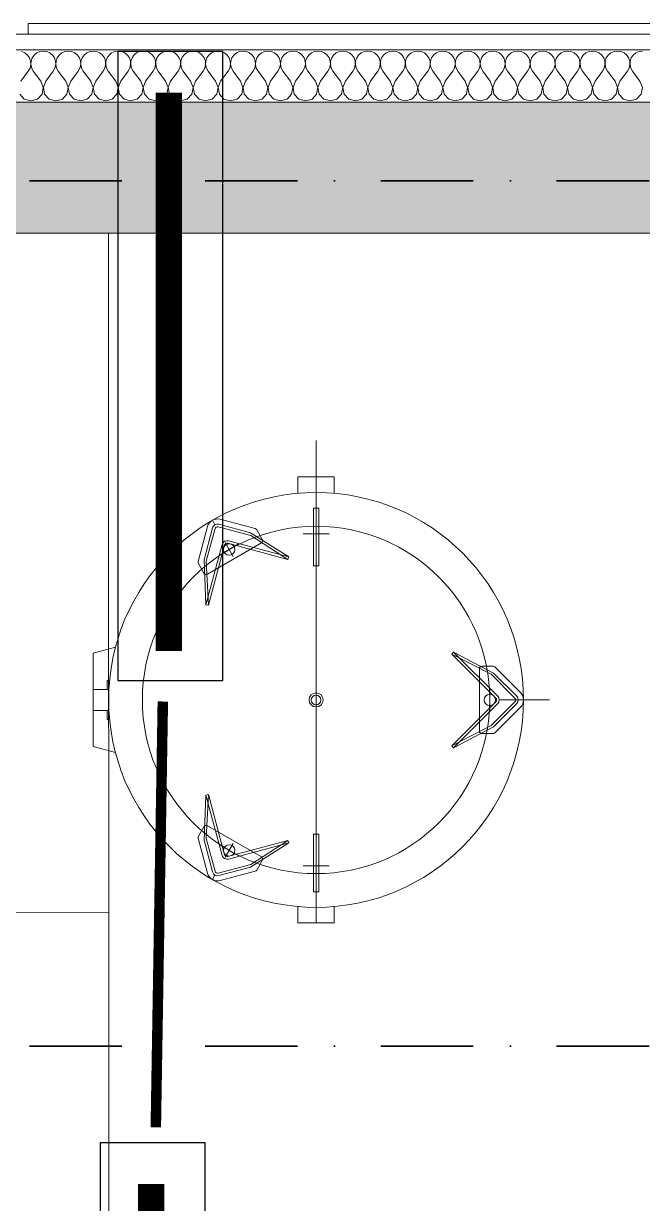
# Model space of a CAD drawing. Header units: millimetres. Extents: x 1322820 to 1391563, y 1051909 to 1098256.
# Drawn here: x 1364055 to 1365235, y 1088720 to 1090971 of the extents above; entities that cross this region are included whole.
import ezdxf
from ezdxf.enums import TextEntityAlignment as Align

# ---------------------------------------------------------------- set-up
doc = ezdxf.new("R2010")
doc.units = ezdxf.units.MM
doc.header["$MEASUREMENT"] = 0
doc.linetypes.add('Dot & Dashed', pattern=[335.138881, 176.388884, -88.194442, 0, -70.555556])
doc.layers.get('0').update_dxf_attribs({"true_color": 0x787878})
for name, color, linetype, true_color in [('arhitectura - decoratii fatada', 7, 'Continuous', 0x787878), ('New_arhitectura - axe', 7, 'Continuous', 0x787878), ('New_rezistenta - pereti de rezistenta', 7, 'Continuous', 0x787878)]:
    doc.layers.add(name, color=color, linetype=linetype, true_color=true_color)
for name, color, linetype, lineweight, true_color in [('arhitectura - decoratii fatada_Pen_No__101', 7, 'Continuous', 13, 0x787878), ('instalatii - echipamente_Pen_No__21', 7, 'Continuous', 20, 0x787878), ('New_arhitectura - axe_Pen_No__201', 7, 'Continuous', 35, 0x787878), ('New_arhitectura - suprafete DTAC_Pen_No__14', 7, 'Continuous', 18, 0x787878), ('New_rezistenta - pereti de rezistenta_Pen_No__1', 7, 'Continuous', 13, 0x787878), ('New_rezistenta - pereti de rezistenta_Pen_No__21', 7, 'Continuous', 20, 0x787878)]:
    doc.layers.add(name, color=color, linetype=linetype, lineweight=lineweight, true_color=true_color)
for name, color, linetype in [('Circuit echipo', 7, 'Continuous'), ('circuite iluminat normal', 7, 'Continuous'), ('circuite iluminat vitali', 1, 'Continuous'), ('circuite prize vitali', 1, 'Continuous')]:
    doc.layers.add(name, color=color, linetype=linetype)
doc.styles.add('GENERATED_STYLE_1', font='arialbd.ttf')

# ---------------------------------------------------------------- blocks, each defined once
blk = doc.blocks.new('*X81', base_point=(1356235.2, 1078942.6))
at = {"layer": 'New_rezistenta - pereti de rezistenta_Pen_No__1', "color": 7, "linetype": 'Continuous', "lineweight": 13}
for p, q in [((1364057.3, 1090914.7), (1364051.3, 1090917.3)), ((1364062.3, 1090910.5), (1364057.3, 1090914.7)), ((1364066.1, 1090905.1), (1364062.3, 1090910.5)), ((1364068.2, 1090898.8), (1364066.1, 1090905.1)), ((1364068.5, 1090892.3), (1364068.2, 1090898.8)), ((1364069, 1090898.8), (1364068.7, 1090892.3)), ((1364071.1, 1090905.1), (1364069, 1090898.8)), ((1364074.8, 1090910.5), (1364071.1, 1090905.1)), ((1364079.9, 1090914.7), (1364074.8, 1090910.5)), ((1364085.9, 1090917.3), (1364079.9, 1090914.7)), ((1364092.4, 1090918.2), (1364085.9, 1090917.3)), ((1364098.9, 1090917.3), (1364092.4, 1090918.2)), ((1364104.9, 1090914.7), (1364098.9, 1090917.3)), ((1364110, 1090910.5), (1364104.9, 1090914.7)), ((1364113.7, 1090905.1), (1364110, 1090910.5)), ((1364115.8, 1090898.8), (1364113.7, 1090905.1)), ((1364116.1, 1090892.3), (1364115.8, 1090898.8)), ((1364116.6, 1090898.8), (1364116.3, 1090892.3)), ((1364118.7, 1090905.1), (1364116.6, 1090898.8)), ((1364122.4, 1090910.5), (1364118.7, 1090905.1)), ((1364127.5, 1090914.7), (1364122.4, 1090910.5)), ((1364133.5, 1090917.3), (1364127.5, 1090914.7)), ((1364140, 1090918.2), (1364133.5, 1090917.3)), ((1364146.5, 1090917.3), (1364140, 1090918.2)), ((1364152.5, 1090914.7), (1364146.5, 1090917.3)), ((1364157.6, 1090910.5), (1364152.5, 1090914.7)), ((1364161.3, 1090905.1), (1364157.6, 1090910.5)), ((1364163.4, 1090898.8), (1364161.3, 1090905.1)), ((1364163.7, 1090892.3), (1364163.4, 1090898.8)), ((1364164.2, 1090898.8), (1364163.9, 1090892.3)), ((1364166.3, 1090905.1), (1364164.2, 1090898.8)), ((1364170, 1090910.5), (1364166.3, 1090905.1)), ((1364175.1, 1090914.7), (1364170, 1090910.5)), ((1364181.1, 1090917.3), (1364175.1, 1090914.7)), ((1364187.6, 1090918.2), (1364181.1, 1090917.3)), ((1364194.1, 1090917.3), (1364187.6, 1090918.2)), ((1364200.1, 1090914.7), (1364194.1, 1090917.3)), ((1364205.2, 1090910.5), (1364200.1, 1090914.7)), ((1364208.9, 1090905.1), (1364205.2, 1090910.5)), ((1364211, 1090898.8), (1364208.9, 1090905.1)), ((1364211.3, 1090892.3), (1364211, 1090898.8)), ((1364211.8, 1090898.8), (1364211.5, 1090892.3)), ((1364213.9, 1090905.1), (1364211.8, 1090898.8)), ((1364217.7, 1090910.5), (1364213.9, 1090905.1)), ((1364222.7, 1090914.7), (1364217.7, 1090910.5)), ((1364228.7, 1090917.3), (1364222.7, 1090914.7)), ((1364235.2, 1090918.2), (1364228.7, 1090917.3)), ((1364241.7, 1090917.3), (1364235.2, 1090918.2)), ((1364247.8, 1090914.7), (1364241.7, 1090917.3)), ((1364252.8, 1090910.5), (1364247.8, 1090914.7)), ((1364256.5, 1090905.1), (1364252.8, 1090910.5)), ((1364258.6, 1090898.8), (1364256.5, 1090905.1)), ((1364258.9, 1090892.3), (1364258.6, 1090898.8)), ((1364259.5, 1090898.8), (1364259.1, 1090892.3)), ((1364261.6, 1090905.1), (1364259.5, 1090898.8)), ((1364265.3, 1090910.5), (1364261.6, 1090905.1)), ((1364270.3, 1090914.7), (1364265.3, 1090910.5)), ((1364276.3, 1090917.3), (1364270.3, 1090914.7)), ((1364282.9, 1090918.2), (1364276.3, 1090917.3)), ((1364289.4, 1090917.3), (1364282.9, 1090918.2)), ((1364295.4, 1090914.7), (1364289.4, 1090917.3)), ((1364300.4, 1090910.5), (1364295.4, 1090914.7)), ((1364304.2, 1090905.1), (1364300.4, 1090910.5)), ((1364306.3, 1090898.8), (1364304.2, 1090905.1)), ((1364306.6, 1090892.3), (1364306.3, 1090898.8)), ((1364307.1, 1090898.8), (1364306.8, 1090892.3)), ((1364309.2, 1090905.1), (1364307.1, 1090898.8)), ((1364312.9, 1090910.5), (1364309.2, 1090905.1)), ((1364318, 1090914.7), (1364312.9, 1090910.5)), ((1364324, 1090917.3), (1364318, 1090914.7)), ((1364330.5, 1090918.2), (1364324, 1090917.3)), ((1364337, 1090917.3), (1364330.5, 1090918.2)), ((1364343, 1090914.7), (1364337, 1090917.3)), ((1364348, 1090910.5), (1364343, 1090914.7)), ((1364351.8, 1090905.1), (1364348, 1090910.5)), ((1364353.9, 1090898.8), (1364351.8, 1090905.1)), ((1364354.2, 1090892.3), (1364353.9, 1090898.8)), ((1364354.7, 1090898.8), (1364354.4, 1090892.3)), ((1364356.8, 1090905.1), (1364354.7, 1090898.8)), ((1364360.5, 1090910.5), (1364356.8, 1090905.1)), ((1364365.6, 1090914.7), (1364360.5, 1090910.5)), ((1364371.6, 1090917.3), (1364365.6, 1090914.7)), ((1364378.1, 1090918.2), (1364371.6, 1090917.3)), ((1364384.6, 1090917.3), (1364378.1, 1090918.2)), ((1364390.6, 1090914.7), (1364384.6, 1090917.3)), ((1364395.7, 1090910.5), (1364390.6, 1090914.7)), ((1364399.4, 1090905.1), (1364395.7, 1090910.5)), ((1364401.5, 1090898.8), (1364399.4, 1090905.1)), ((1364401.8, 1090892.3), (1364401.5, 1090898.8)), ((1364402.3, 1090898.8), (1364402, 1090892.3)), ((1364404.4, 1090905.1), (1364402.3, 1090898.8)), ((1364408.1, 1090910.5), (1364404.4, 1090905.1)), ((1364413.2, 1090914.7), (1364408.1, 1090910.5)), ((1364419.2, 1090917.3), (1364413.2, 1090914.7)), ((1364425.7, 1090918.2), (1364419.2, 1090917.3)), ((1364432.2, 1090917.3), (1364425.7, 1090918.2)), ((1364438.2, 1090914.7), (1364432.2, 1090917.3)), ((1364443.3, 1090910.5), (1364438.2, 1090914.7)), ((1364447, 1090905.1), (1364443.3, 1090910.5)), ((1364449.1, 1090898.8), (1364447, 1090905.1)), ((1364449.4, 1090892.3), (1364449.1, 1090898.8)), ((1364449.9, 1090898.8), (1364449.6, 1090892.3)), ((1364452, 1090905.1), (1364449.9, 1090898.8)), ((1364455.8, 1090910.5), (1364452, 1090905.1)), ((1364460.8, 1090914.7), (1364455.8, 1090910.5)), ((1364466.8, 1090917.3), (1364460.8, 1090914.7)), ((1364473.3, 1090918.2), (1364466.8, 1090917.3)), ((1364479.8, 1090917.3), (1364473.3, 1090918.2)), ((1364485.8, 1090914.7), (1364479.8, 1090917.3)), ((1364490.9, 1090910.5), (1364485.8, 1090914.7)), ((1364494.6, 1090905.1), (1364490.9, 1090910.5)), ((1364496.7, 1090898.8), (1364494.6, 1090905.1)), ((1364497, 1090892.3), (1364496.7, 1090898.8)), ((1364497.6, 1090898.8), (1364497.2, 1090892.3)), ((1364499.7, 1090905.1), (1364497.6, 1090898.8)), ((1364503.4, 1090910.5), (1364499.7, 1090905.1)), ((1364508.4, 1090914.7), (1364503.4, 1090910.5)), ((1364514.4, 1090917.3), (1364508.4, 1090914.7)), ((1364521, 1090918.2), (1364514.4, 1090917.3)), ((1364527.5, 1090917.3), (1364521, 1090918.2)), ((1364533.5, 1090914.7), (1364527.5, 1090917.3)), ((1364538.5, 1090910.5), (1364533.5, 1090914.7)), ((1364542.2, 1090905.1), (1364538.5, 1090910.5)), ((1364544.3, 1090898.8), (1364542.2, 1090905.1)), ((1364544.7, 1090892.3), (1364544.3, 1090898.8)), ((1364545.2, 1090898.8), (1364544.9, 1090892.3)), ((1364547.3, 1090905.1), (1364545.2, 1090898.8)), ((1364551, 1090910.5), (1364547.3, 1090905.1)), ((1364556.1, 1090914.7), (1364551, 1090910.5)), ((1364562.1, 1090917.3), (1364556.1, 1090914.7)), ((1364568.6, 1090918.2), (1364562.1, 1090917.3)), ((1364575.1, 1090917.3), (1364568.6, 1090918.2)), ((1364581.1, 1090914.7), (1364575.1, 1090917.3)), ((1364586.1, 1090910.5), (1364581.1, 1090914.7)), ((1364589.9, 1090905.1), (1364586.1, 1090910.5)), ((1364592, 1090898.8), (1364589.9, 1090905.1)), ((1364592.3, 1090892.3), (1364592, 1090898.8)), ((1364592.8, 1090898.8), (1364592.5, 1090892.3)), ((1364594.9, 1090905.1), (1364592.8, 1090898.8)), ((1364598.6, 1090910.5), (1364594.9, 1090905.1)), ((1364603.7, 1090914.7), (1364598.6, 1090910.5)), ((1364609.7, 1090917.3), (1364603.7, 1090914.7)), ((1364616.2, 1090918.2), (1364609.7, 1090917.3)), ((1364622.7, 1090917.3), (1364616.2, 1090918.2)), ((1364628.7, 1090914.7), (1364622.7, 1090917.3)), ((1364633.8, 1090910.5), (1364628.7, 1090914.7)), ((1364637.5, 1090905.1), (1364633.8, 1090910.5)), ((1364639.6, 1090898.8), (1364637.5, 1090905.1)), ((1364639.9, 1090892.3), (1364639.6, 1090898.8)), ((1364640.4, 1090898.8), (1364640.1, 1090892.3)), ((1364642.5, 1090905.1), (1364640.4, 1090898.8)), ((1364646.2, 1090910.5), (1364642.5, 1090905.1)), ((1364651.3, 1090914.7), (1364646.2, 1090910.5)), ((1364657.3, 1090917.3), (1364651.3, 1090914.7)), ((1364663.8, 1090918.2), (1364657.3, 1090917.3)), ((1364670.3, 1090917.3), (1364663.8, 1090918.2)), ((1364676.3, 1090914.7), (1364670.3, 1090917.3)), ((1364681.4, 1090910.5), (1364676.3, 1090914.7)), ((1364685.1, 1090905.1), (1364681.4, 1090910.5)), ((1364687.2, 1090898.8), (1364685.1, 1090905.1)), ((1364687.5, 1090892.3), (1364687.2, 1090898.8)), ((1364688, 1090898.8), (1364687.7, 1090892.3)), ((1364690.1, 1090905.1), (1364688, 1090898.8)), ((1364693.9, 1090910.5), (1364690.1, 1090905.1)), ((1364698.9, 1090914.7), (1364693.9, 1090910.5)), ((1364704.9, 1090917.3), (1364698.9, 1090914.7)), ((1364711.4, 1090918.2), (1364704.9, 1090917.3)), ((1364717.9, 1090917.3), (1364711.4, 1090918.2)), ((1364723.9, 1090914.7), (1364717.9, 1090917.3)), ((1364729, 1090910.5), (1364723.9, 1090914.7)), ((1364732.7, 1090905.1), (1364729, 1090910.5)), ((1364734.8, 1090898.8), (1364732.7, 1090905.1)), ((1364735.1, 1090892.3), (1364734.8, 1090898.8)), ((1364735.7, 1090898.8), (1364735.3, 1090892.3)), ((1364737.7, 1090905.1), (1364735.7, 1090898.8)), ((1364741.5, 1090910.5), (1364737.7, 1090905.1)), ((1364746.5, 1090914.7), (1364741.5, 1090910.5)), ((1364752.5, 1090917.3), (1364746.5, 1090914.7)), ((1364759, 1090918.2), (1364752.5, 1090917.3)), ((1364765.6, 1090917.3), (1364759, 1090918.2)), ((1364771.6, 1090914.7), (1364765.6, 1090917.3)), ((1364776.6, 1090910.5), (1364771.6, 1090914.7)), ((1364780.3, 1090905.1), (1364776.6, 1090910.5)), ((1364782.4, 1090898.8), (1364780.3, 1090905.1)), ((1364782.8, 1090892.3), (1364782.4, 1090898.8)), ((1364783.3, 1090898.8), (1364783, 1090892.3)), ((1364785.4, 1090905.1), (1364783.3, 1090898.8)), ((1364789.1, 1090910.5), (1364785.4, 1090905.1)), ((1364794.1, 1090914.7), (1364789.1, 1090910.5)), ((1364800.2, 1090917.3), (1364794.1, 1090914.7)), ((1364806.7, 1090918.2), (1364800.2, 1090917.3)), ((1364813.2, 1090917.3), (1364806.7, 1090918.2)), ((1364819.2, 1090914.7), (1364813.2, 1090917.3)), ((1364824.2, 1090910.5), (1364819.2, 1090914.7)), ((1364828, 1090905.1), (1364824.2, 1090910.5)), ((1364830.1, 1090898.8), (1364828, 1090905.1)), ((1364830.4, 1090892.3), (1364830.1, 1090898.8)), ((1364830.9, 1090898.8), (1364830.6, 1090892.3)), ((1364833, 1090905.1), (1364830.9, 1090898.8)), ((1364836.7, 1090910.5), (1364833, 1090905.1)), ((1364841.8, 1090914.7), (1364836.7, 1090910.5)), ((1364847.8, 1090917.3), (1364841.8, 1090914.7)), ((1364854.3, 1090918.2), (1364847.8, 1090917.3)), ((1364860.8, 1090917.3), (1364854.3, 1090918.2)), ((1364866.8, 1090914.7), (1364860.8, 1090917.3)), ((1364871.9, 1090910.5), (1364866.8, 1090914.7)), ((1364875.6, 1090905.1), (1364871.9, 1090910.5)), ((1364877.7, 1090898.8), (1364875.6, 1090905.1)), ((1364878, 1090892.3), (1364877.7, 1090898.8)), ((1364878.5, 1090898.8), (1364878.2, 1090892.3)), ((1364880.6, 1090905.1), (1364878.5, 1090898.8)), ((1364884.3, 1090910.5), (1364880.6, 1090905.1)), ((1364889.4, 1090914.7), (1364884.3, 1090910.5)), ((1364895.4, 1090917.3), (1364889.4, 1090914.7)), ((1364901.9, 1090918.2), (1364895.4, 1090917.3)), ((1364908.4, 1090917.3), (1364901.9, 1090918.2)), ((1364914.4, 1090914.7), (1364908.4, 1090917.3)), ((1364919.5, 1090910.5), (1364914.4, 1090914.7)), ((1364923.2, 1090905.1), (1364919.5, 1090910.5)), ((1364925.3, 1090898.8), (1364923.2, 1090905.1)), ((1364925.6, 1090892.3), (1364925.3, 1090898.8)), ((1364926.1, 1090898.8), (1364925.8, 1090892.3)), ((1364928.2, 1090905.1), (1364926.1, 1090898.8)), ((1364931.9, 1090910.5), (1364928.2, 1090905.1)), ((1364937, 1090914.7), (1364931.9, 1090910.5)), ((1364943, 1090917.3), (1364937, 1090914.7)), ((1364949.5, 1090918.2), (1364943, 1090917.3)), ((1364956, 1090917.3), (1364949.5, 1090918.2)), ((1364962, 1090914.7), (1364956, 1090917.3)), ((1364967.1, 1090910.5), (1364962, 1090914.7)), ((1364970.8, 1090905.1), (1364967.1, 1090910.5)), ((1364972.9, 1090898.8), (1364970.8, 1090905.1)), ((1364973.2, 1090892.3), (1364972.9, 1090898.8)), ((1364973.7, 1090898.8), (1364973.4, 1090892.3)), ((1364975.8, 1090905.1), (1364973.7, 1090898.8)), ((1364979.6, 1090910.5), (1364975.8, 1090905.1)), ((1364984.6, 1090914.7), (1364979.6, 1090910.5)), ((1364990.6, 1090917.3), (1364984.6, 1090914.7)), ((1364997.1, 1090918.2), (1364990.6, 1090917.3)), ((1365003.6, 1090917.3), (1364997.1, 1090918.2)), ((1365009.7, 1090914.7), (1365003.6, 1090917.3)), ((1365014.7, 1090910.5), (1365009.7, 1090914.7)), ((1365018.4, 1090905.1), (1365014.7, 1090910.5)), ((1365020.5, 1090898.8), (1365018.4, 1090905.1)), ((1365020.9, 1090892.3), (1365020.5, 1090898.8)), ((1365021.4, 1090898.8), (1365021, 1090892.3)), ((1365023.5, 1090905.1), (1365021.4, 1090898.8)), ((1365027.2, 1090910.5), (1365023.5, 1090905.1)), ((1365032.2, 1090914.7), (1365027.2, 1090910.5)), ((1365038.3, 1090917.3), (1365032.2, 1090914.7)), ((1365044.8, 1090918.2), (1365038.3, 1090917.3)), ((1365051.3, 1090917.3), (1365044.8, 1090918.2)), ((1365057.3, 1090914.7), (1365051.3, 1090917.3)), ((1365062.3, 1090910.5), (1365057.3, 1090914.7)), ((1365066.1, 1090905.1), (1365062.3, 1090910.5)), ((1365068.2, 1090898.8), (1365066.1, 1090905.1)), ((1365068.5, 1090892.3), (1365068.2, 1090898.8)), ((1365069, 1090898.8), (1365068.7, 1090892.3)), ((1365071.1, 1090905.1), (1365069, 1090898.8)), ((1365074.8, 1090910.5), (1365071.1, 1090905.1)), ((1365079.9, 1090914.7), (1365074.8, 1090910.5)), ((1365085.9, 1090917.3), (1365079.9, 1090914.7)), ((1365092.4, 1090918.2), (1365085.9, 1090917.3)), ((1365098.9, 1090917.3), (1365092.4, 1090918.2)), ((1365104.9, 1090914.7), (1365098.9, 1090917.3)), ((1365110, 1090910.5), (1365104.9, 1090914.7)), ((1365113.7, 1090905.1), (1365110, 1090910.5)), ((1365115.8, 1090898.8), (1365113.7, 1090905.1)), ((1365116.1, 1090892.3), (1365115.8, 1090898.8)), ((1365116.6, 1090898.8), (1365116.3, 1090892.3)), ((1365118.7, 1090905.1), (1365116.6, 1090898.8)), ((1365122.4, 1090910.5), (1365118.7, 1090905.1)), ((1365127.5, 1090914.7), (1365122.4, 1090910.5)), ((1365133.5, 1090917.3), (1365127.5, 1090914.7)), ((1365140, 1090918.2), (1365133.5, 1090917.3)), ((1365146.5, 1090917.3), (1365140, 1090918.2)), ((1365152.5, 1090914.7), (1365146.5, 1090917.3)), ((1365157.6, 1090910.5), (1365152.5, 1090914.7)), ((1365161.3, 1090905.1), (1365157.6, 1090910.5)), ((1365163.4, 1090898.8), (1365161.3, 1090905.1)), ((1365163.7, 1090892.3), (1365163.4, 1090898.8)), ((1365164.2, 1090898.8), (1365163.9, 1090892.3)), ((1365166.3, 1090905.1), (1365164.2, 1090898.8)), ((1365170, 1090910.5), (1365166.3, 1090905.1)), ((1365175.1, 1090914.7), (1365170, 1090910.5)), ((1365181.1, 1090917.3), (1365175.1, 1090914.7)), ((1365187.6, 1090918.2), (1365181.1, 1090917.3)), ((1365194.1, 1090917.3), (1365187.6, 1090918.2)), ((1365200.1, 1090914.7), (1365194.1, 1090917.3)), ((1365205.2, 1090910.5), (1365200.1, 1090914.7)), ((1365208.9, 1090905.1), (1365205.2, 1090910.5)), ((1365211, 1090898.8), (1365208.9, 1090905.1)), ((1365211.3, 1090892.3), (1365211, 1090898.8)), ((1365211.8, 1090898.8), (1365211.5, 1090892.3)), ((1365213.9, 1090905.1), (1365211.8, 1090898.8)), ((1365217.7, 1090910.5), (1365213.9, 1090905.1)), ((1365222.7, 1090914.7), (1365217.7, 1090910.5)), ((1365228.7, 1090917.3), (1365222.7, 1090914.7)), ((1365235.2, 1090918.2), (1365228.7, 1090917.3)), ((1364049.5, 1090861.1), (1364063.8, 1090880.1)), ((1364063.8, 1090880.1), (1364067, 1090885.9)), ((1364067, 1090885.9), (1364068.5, 1090892.3)), ((1364068.7, 1090892.3), (1364070.2, 1090885.9)), ((1364070.2, 1090885.9), (1364073.3, 1090880.1)), ((1364087.6, 1090861.1), (1364073.3, 1090880.1)), ((1364097.1, 1090861.1), (1364111.4, 1090880.1)), ((1364111.4, 1090880.1), (1364114.6, 1090885.9)), ((1364114.6, 1090885.9), (1364116.1, 1090892.3)), ((1364116.3, 1090892.3), (1364117.8, 1090885.9)), ((1364117.8, 1090885.9), (1364121, 1090880.1)), ((1364135.2, 1090861.1), (1364121, 1090880.1)), ((1364144.8, 1090861.1), (1364159, 1090880.1)), ((1364159, 1090880.1), (1364162.2, 1090885.9)), ((1364162.2, 1090885.9), (1364163.7, 1090892.3)), ((1364163.9, 1090892.3), (1364165.4, 1090885.9)), ((1364165.4, 1090885.9), (1364168.6, 1090880.1)), ((1364182.9, 1090861.1), (1364168.6, 1090880.1)), ((1364192.4, 1090861.1), (1364206.7, 1090880.1)), ((1364206.7, 1090880.1), (1364209.8, 1090885.9)), ((1364209.8, 1090885.9), (1364211.3, 1090892.3)), ((1364211.5, 1090892.3), (1364213, 1090885.9)), ((1364213, 1090885.9), (1364216.2, 1090880.1)), ((1364230.5, 1090861.1), (1364216.2, 1090880.1)), ((1364240, 1090861.1), (1364254.3, 1090880.1)), ((1364254.3, 1090880.1), (1364257.5, 1090885.9)), ((1364257.5, 1090885.9), (1364258.9, 1090892.3)), ((1364259.1, 1090892.3), (1364260.6, 1090885.9)), ((1364260.6, 1090885.9), (1364263.8, 1090880.1)), ((1364278.1, 1090861.1), (1364263.8, 1090880.1)), ((1364287.6, 1090861.1), (1364301.9, 1090880.1)), ((1364301.9, 1090880.1), (1364305.1, 1090885.9)), ((1364305.1, 1090885.9), (1364306.6, 1090892.3)), ((1364306.8, 1090892.3), (1364308.2, 1090885.9)), ((1364308.2, 1090885.9), (1364311.4, 1090880.1)), ((1364325.7, 1090861.1), (1364311.4, 1090880.1)), ((1364335.2, 1090861.1), (1364349.5, 1090880.1)), ((1364349.5, 1090880.1), (1364352.7, 1090885.9)), ((1364352.7, 1090885.9), (1364354.2, 1090892.3)), ((1364354.4, 1090892.3), (1364355.9, 1090885.9)), ((1364355.9, 1090885.9), (1364359, 1090880.1)), ((1364373.3, 1090861.1), (1364359, 1090880.1)), ((1364382.9, 1090861.1), (1364397.1, 1090880.1)), ((1364397.1, 1090880.1), (1364400.3, 1090885.9)), ((1364400.3, 1090885.9), (1364401.8, 1090892.3)), ((1364402, 1090892.3), (1364403.5, 1090885.9)), ((1364403.5, 1090885.9), (1364406.7, 1090880.1)), ((1364421, 1090861.1), (1364406.7, 1090880.1)), ((1364430.5, 1090861.1), (1364444.8, 1090880.1)), ((1364444.8, 1090880.1), (1364447.9, 1090885.9)), ((1364447.9, 1090885.9), (1364449.4, 1090892.3)), ((1364449.6, 1090892.3), (1364451.1, 1090885.9)), ((1364451.1, 1090885.9), (1364454.3, 1090880.1)), ((1364468.6, 1090861.1), (1364454.3, 1090880.1)), ((1364478.1, 1090861.1), (1364492.4, 1090880.1)), ((1364492.4, 1090880.1), (1364495.6, 1090885.9)), ((1364495.6, 1090885.9), (1364497, 1090892.3)), ((1364497.2, 1090892.3), (1364498.7, 1090885.9)), ((1364498.7, 1090885.9), (1364501.9, 1090880.1)), ((1364516.2, 1090861.1), (1364501.9, 1090880.1)), ((1364525.7, 1090861.1), (1364540, 1090880.1)), ((1364540, 1090880.1), (1364543.2, 1090885.9)), ((1364543.2, 1090885.9), (1364544.7, 1090892.3)), ((1364544.9, 1090892.3), (1364546.3, 1090885.9)), ((1364546.3, 1090885.9), (1364549.5, 1090880.1)), ((1364563.8, 1090861.1), (1364549.5, 1090880.1)), ((1364573.3, 1090861.1), (1364587.6, 1090880.1)), ((1364587.6, 1090880.1), (1364590.8, 1090885.9)), ((1364590.8, 1090885.9), (1364592.3, 1090892.3)), ((1364592.5, 1090892.3), (1364594, 1090885.9)), ((1364594, 1090885.9), (1364597.1, 1090880.1)), ((1364611.4, 1090861.1), (1364597.1, 1090880.1)), ((1364621, 1090861.1), (1364635.2, 1090880.1)), ((1364635.2, 1090880.1), (1364638.4, 1090885.9)), ((1364638.4, 1090885.9), (1364639.9, 1090892.3)), ((1364640.1, 1090892.3), (1364641.6, 1090885.9)), ((1364641.6, 1090885.9), (1364644.8, 1090880.1)), ((1364659, 1090861.1), (1364644.8, 1090880.1)), ((1364668.6, 1090861.1), (1364682.9, 1090880.1)), ((1364682.9, 1090880.1), (1364686, 1090885.9)), ((1364686, 1090885.9), (1364687.5, 1090892.3)), ((1364687.7, 1090892.3), (1364689.2, 1090885.9)), ((1364689.2, 1090885.9), (1364692.4, 1090880.1)), ((1364706.7, 1090861.1), (1364692.4, 1090880.1)), ((1364716.2, 1090861.1), (1364730.5, 1090880.1)), ((1364730.5, 1090880.1), (1364733.7, 1090885.9)), ((1364733.7, 1090885.9), (1364735.1, 1090892.3)), ((1364735.3, 1090892.3), (1364736.8, 1090885.9)), ((1364736.8, 1090885.9), (1364740, 1090880.1)), ((1364754.3, 1090861.1), (1364740, 1090880.1)), ((1364763.8, 1090861.1), (1364778.1, 1090880.1)), ((1364778.1, 1090880.1), (1364781.3, 1090885.9)), ((1364781.3, 1090885.9), (1364782.8, 1090892.3)), ((1364783, 1090892.3), (1364784.4, 1090885.9)), ((1364784.4, 1090885.9), (1364787.6, 1090880.1)), ((1364801.9, 1090861.1), (1364787.6, 1090880.1)), ((1364811.4, 1090861.1), (1364825.7, 1090880.1)), ((1364825.7, 1090880.1), (1364828.9, 1090885.9)), ((1364828.9, 1090885.9), (1364830.4, 1090892.3)), ((1364830.6, 1090892.3), (1364832.1, 1090885.9)), ((1364832.1, 1090885.9), (1364835.2, 1090880.1)), ((1364849.5, 1090861.1), (1364835.2, 1090880.1)), ((1364859, 1090861.1), (1364873.3, 1090880.1)), ((1364873.3, 1090880.1), (1364876.5, 1090885.9)), ((1364876.5, 1090885.9), (1364878, 1090892.3)), ((1364878.2, 1090892.3), (1364879.7, 1090885.9)), ((1364879.7, 1090885.9), (1364882.9, 1090880.1)), ((1364897.1, 1090861.1), (1364882.9, 1090880.1)), ((1364906.7, 1090861.1), (1364921, 1090880.1)), ((1364921, 1090880.1), (1364924.1, 1090885.9)), ((1364924.1, 1090885.9), (1364925.6, 1090892.3)), ((1364925.8, 1090892.3), (1364927.3, 1090885.9)), ((1364927.3, 1090885.9), (1364930.5, 1090880.1)), ((1364944.8, 1090861.1), (1364930.5, 1090880.1)), ((1364954.3, 1090861.1), (1364968.6, 1090880.1)), ((1364968.6, 1090880.1), (1364971.7, 1090885.9)), ((1364971.7, 1090885.9), (1364973.2, 1090892.3)), ((1364973.4, 1090892.3), (1364974.9, 1090885.9)), ((1364974.9, 1090885.9), (1364978.1, 1090880.1)), ((1364992.4, 1090861.1), (1364978.1, 1090880.1)), ((1365001.9, 1090861.1), (1365016.2, 1090880.1)), ((1365016.2, 1090880.1), (1365019.4, 1090885.9)), ((1365019.4, 1090885.9), (1365020.9, 1090892.3)), ((1365021, 1090892.3), (1365022.5, 1090885.9)), ((1365022.5, 1090885.9), (1365025.7, 1090880.1)), ((1365040, 1090861.1), (1365025.7, 1090880.1)), ((1365049.5, 1090861.1), (1365063.8, 1090880.1)), ((1365063.8, 1090880.1), (1365067, 1090885.9)), ((1365067, 1090885.9), (1365068.5, 1090892.3)), ((1365068.7, 1090892.3), (1365070.2, 1090885.9)), ((1365070.2, 1090885.9), (1365073.3, 1090880.1)), ((1365087.6, 1090861.1), (1365073.3, 1090880.1)), ((1365097.1, 1090861.1), (1365111.4, 1090880.1)), ((1365111.4, 1090880.1), (1365114.6, 1090885.9)), ((1365114.6, 1090885.9), (1365116.1, 1090892.3)), ((1365116.3, 1090892.3), (1365117.8, 1090885.9)), ((1365117.8, 1090885.9), (1365121, 1090880.1)), ((1365135.2, 1090861.1), (1365121, 1090880.1)), ((1365144.8, 1090861.1), (1365159, 1090880.1)), ((1365159, 1090880.1), (1365162.2, 1090885.9)), ((1365162.2, 1090885.9), (1365163.7, 1090892.3)), ((1365163.9, 1090892.3), (1365165.4, 1090885.9)), ((1365165.4, 1090885.9), (1365168.6, 1090880.1)), ((1365182.9, 1090861.1), (1365168.6, 1090880.1)), ((1365192.4, 1090861.1), (1365206.7, 1090880.1)), ((1365206.7, 1090880.1), (1365209.8, 1090885.9)), ((1365209.8, 1090885.9), (1365211.3, 1090892.3)), ((1365211.5, 1090892.3), (1365213, 1090885.9)), ((1365213, 1090885.9), (1365216.2, 1090880.1)), ((1365230.5, 1090861.1), (1365216.2, 1090880.1)), ((1364092.3, 1090848.9), (1364087.6, 1090861.1)), ((1364097.1, 1090861.1), (1364092.5, 1090848.9)), ((1364139.9, 1090848.9), (1364135.2, 1090861.1)), ((1364144.8, 1090861.1), (1364140.1, 1090848.9)), ((1364187.5, 1090848.9), (1364182.9, 1090861.1)), ((1364192.4, 1090861.1), (1364187.7, 1090848.9)), ((1364235.1, 1090848.9), (1364230.5, 1090861.1)), ((1364240, 1090861.1), (1364235.3, 1090848.9)), ((1364282.8, 1090848.9), (1364278.1, 1090861.1)), ((1364287.6, 1090861.1), (1364283, 1090848.9)), ((1364330.4, 1090848.9), (1364325.7, 1090861.1)), ((1364335.2, 1090861.1), (1364330.6, 1090848.9)), ((1364378, 1090848.9), (1364373.3, 1090861.1)), ((1364382.9, 1090861.1), (1364378.2, 1090848.9)), ((1364425.6, 1090848.9), (1364421, 1090861.1)), ((1364430.5, 1090861.1), (1364425.8, 1090848.9)), ((1364473.2, 1090848.9), (1364468.6, 1090861.1)), ((1364478.1, 1090861.1), (1364473.4, 1090848.9)), ((1364520.9, 1090848.9), (1364516.2, 1090861.1)), ((1364525.7, 1090861.1), (1364521, 1090848.9)), ((1364568.5, 1090848.9), (1364563.8, 1090861.1)), ((1364573.3, 1090861.1), (1364568.7, 1090848.9)), ((1364616.1, 1090848.9), (1364611.4, 1090861.1)), ((1364621, 1090861.1), (1364616.3, 1090848.9)), ((1364663.7, 1090848.9), (1364659, 1090861.1)), ((1364668.6, 1090861.1), (1364663.9, 1090848.9)), ((1364711.3, 1090848.9), (1364706.7, 1090861.1)), ((1364716.2, 1090861.1), (1364711.5, 1090848.9)), ((1364758.9, 1090848.9), (1364754.3, 1090861.1)), ((1364763.8, 1090861.1), (1364759.1, 1090848.9)), ((1364806.6, 1090848.9), (1364801.9, 1090861.1)), ((1364811.4, 1090861.1), (1364806.8, 1090848.9)), ((1364854.2, 1090848.9), (1364849.5, 1090861.1)), ((1364859, 1090861.1), (1364854.4, 1090848.9)), ((1364901.8, 1090848.9), (1364897.1, 1090861.1)), ((1364906.7, 1090861.1), (1364902, 1090848.9)), ((1364949.4, 1090848.9), (1364944.8, 1090861.1)), ((1364954.3, 1090861.1), (1364949.6, 1090848.9)), ((1364997, 1090848.9), (1364992.4, 1090861.1)), ((1365001.9, 1090861.1), (1364997.2, 1090848.9)), ((1365044.7, 1090848.9), (1365040, 1090861.1)), ((1365049.5, 1090861.1), (1365044.9, 1090848.9)), ((1365092.3, 1090848.9), (1365087.6, 1090861.1)), ((1365097.1, 1090861.1), (1365092.5, 1090848.9)), ((1365139.9, 1090848.9), (1365135.2, 1090861.1)), ((1365144.8, 1090861.1), (1365140.1, 1090848.9)), ((1365187.5, 1090848.9), (1365182.9, 1090861.1)), ((1365192.4, 1090861.1), (1365187.7, 1090848.9)), ((1365235.1, 1090848.9), (1365230.5, 1090861.1)), ((1364047.3, 1090836.1), (1364056.1, 1090826.5)), ((1364081.1, 1090826.5), (1364089.9, 1090836.1)), ((1364089.9, 1090836.1), (1364092.3, 1090848.9)), ((1364092.5, 1090848.9), (1364094.9, 1090836.1)), ((1364094.9, 1090836.1), (1364103.7, 1090826.5)), ((1364128.7, 1090826.5), (1364137.5, 1090836.1)), ((1364137.5, 1090836.1), (1364139.9, 1090848.9)), ((1364140.1, 1090848.9), (1364142.5, 1090836.1)), ((1364142.5, 1090836.1), (1364151.3, 1090826.5)), ((1364176.3, 1090826.5), (1364185.1, 1090836.1)), ((1364185.1, 1090836.1), (1364187.5, 1090848.9)), ((1364187.7, 1090848.9), (1364190.1, 1090836.1)), ((1364190.1, 1090836.1), (1364198.9, 1090826.5)), ((1364223.9, 1090826.5), (1364232.7, 1090836.1)), ((1364232.7, 1090836.1), (1364235.1, 1090848.9)), ((1364235.3, 1090848.9), (1364237.7, 1090836.1)), ((1364237.7, 1090836.1), (1364246.5, 1090826.5)), ((1364271.6, 1090826.5), (1364280.3, 1090836.1)), ((1364280.3, 1090836.1), (1364282.8, 1090848.9)), ((1364283, 1090848.9), (1364285.4, 1090836.1)), ((1364285.4, 1090836.1), (1364294.1, 1090826.5)), ((1364319.2, 1090826.5), (1364328, 1090836.1)), ((1364328, 1090836.1), (1364330.4, 1090848.9)), ((1364330.6, 1090848.9), (1364333, 1090836.1)), ((1364333, 1090836.1), (1364341.8, 1090826.5)), ((1364366.8, 1090826.5), (1364375.6, 1090836.1)), ((1364375.6, 1090836.1), (1364378, 1090848.9)), ((1364378.2, 1090848.9), (1364380.6, 1090836.1)), ((1364380.6, 1090836.1), (1364389.4, 1090826.5)), ((1364414.4, 1090826.5), (1364423.2, 1090836.1)), ((1364423.2, 1090836.1), (1364425.6, 1090848.9)), ((1364425.8, 1090848.9), (1364428.2, 1090836.1)), ((1364428.2, 1090836.1), (1364437, 1090826.5)), ((1364462, 1090826.5), (1364470.8, 1090836.1)), ((1364470.8, 1090836.1), (1364473.2, 1090848.9)), ((1364473.4, 1090848.9), (1364475.8, 1090836.1)), ((1364475.8, 1090836.1), (1364484.6, 1090826.5)), ((1364509.7, 1090826.5), (1364518.4, 1090836.1)), ((1364518.4, 1090836.1), (1364520.9, 1090848.9)), ((1364521, 1090848.9), (1364523.5, 1090836.1)), ((1364523.5, 1090836.1), (1364532.2, 1090826.5)), ((1364557.3, 1090826.5), (1364566.1, 1090836.1)), ((1364566.1, 1090836.1), (1364568.5, 1090848.9)), ((1364568.7, 1090848.9), (1364571.1, 1090836.1)), ((1364571.1, 1090836.1), (1364579.9, 1090826.5)), ((1364604.9, 1090826.5), (1364613.7, 1090836.1)), ((1364613.7, 1090836.1), (1364616.1, 1090848.9)), ((1364616.3, 1090848.9), (1364618.7, 1090836.1)), ((1364618.7, 1090836.1), (1364627.5, 1090826.5)), ((1364652.5, 1090826.5), (1364661.3, 1090836.1)), ((1364661.3, 1090836.1), (1364663.7, 1090848.9)), ((1364663.9, 1090848.9), (1364666.3, 1090836.1)), ((1364666.3, 1090836.1), (1364675.1, 1090826.5)), ((1364700.1, 1090826.5), (1364708.9, 1090836.1)), ((1364708.9, 1090836.1), (1364711.3, 1090848.9)), ((1364711.5, 1090848.9), (1364713.9, 1090836.1)), ((1364713.9, 1090836.1), (1364722.7, 1090826.5)), ((1364747.8, 1090826.5), (1364756.5, 1090836.1)), ((1364756.5, 1090836.1), (1364758.9, 1090848.9)), ((1364759.1, 1090848.9), (1364761.6, 1090836.1)), ((1364761.6, 1090836.1), (1364770.3, 1090826.5)), ((1364795.4, 1090826.5), (1364804.2, 1090836.1)), ((1364804.2, 1090836.1), (1364806.6, 1090848.9)), ((1364806.8, 1090848.9), (1364809.2, 1090836.1)), ((1364809.2, 1090836.1), (1364818, 1090826.5)), ((1364843, 1090826.5), (1364851.8, 1090836.1)), ((1364851.8, 1090836.1), (1364854.2, 1090848.9)), ((1364854.4, 1090848.9), (1364856.8, 1090836.1)), ((1364856.8, 1090836.1), (1364865.6, 1090826.5)), ((1364890.6, 1090826.5), (1364899.4, 1090836.1)), ((1364899.4, 1090836.1), (1364901.8, 1090848.9)), ((1364902, 1090848.9), (1364904.4, 1090836.1)), ((1364904.4, 1090836.1), (1364913.2, 1090826.5)), ((1364938.2, 1090826.5), (1364947, 1090836.1)), ((1364947, 1090836.1), (1364949.4, 1090848.9)), ((1364949.6, 1090848.9), (1364952, 1090836.1)), ((1364952, 1090836.1), (1364960.8, 1090826.5)), ((1364985.8, 1090826.5), (1364994.6, 1090836.1)), ((1364994.6, 1090836.1), (1364997, 1090848.9)), ((1364997.2, 1090848.9), (1364999.7, 1090836.1)), ((1364999.7, 1090836.1), (1365008.4, 1090826.5)), ((1365033.5, 1090826.5), (1365042.2, 1090836.1)), ((1365042.2, 1090836.1), (1365044.7, 1090848.9)), ((1365044.9, 1090848.9), (1365047.3, 1090836.1)), ((1365047.3, 1090836.1), (1365056.1, 1090826.5)), ((1365081.1, 1090826.5), (1365089.9, 1090836.1)), ((1365089.9, 1090836.1), (1365092.3, 1090848.9)), ((1365092.5, 1090848.9), (1365094.9, 1090836.1)), ((1365094.9, 1090836.1), (1365103.7, 1090826.5)), ((1365128.7, 1090826.5), (1365137.5, 1090836.1)), ((1365137.5, 1090836.1), (1365139.9, 1090848.9)), ((1365140.1, 1090848.9), (1365142.5, 1090836.1)), ((1365142.5, 1090836.1), (1365151.3, 1090826.5)), ((1365176.3, 1090826.5), (1365185.1, 1090836.1)), ((1365185.1, 1090836.1), (1365187.5, 1090848.9)), ((1365187.7, 1090848.9), (1365190.1, 1090836.1)), ((1365190.1, 1090836.1), (1365198.9, 1090826.5)), ((1365223.9, 1090826.5), (1365232.7, 1090836.1)), ((1365232.7, 1090836.1), (1365235.1, 1090848.9)), ((1364056.1, 1090826.5), (1364068.6, 1090823)), ((1364068.6, 1090823), (1364081.1, 1090826.5)), ((1364103.7, 1090826.5), (1364116.2, 1090823)), ((1364116.2, 1090823), (1364128.7, 1090826.5)), ((1364151.3, 1090826.5), (1364163.8, 1090823)), ((1364163.8, 1090823), (1364176.3, 1090826.5)), ((1364198.9, 1090826.5), (1364211.4, 1090823)), ((1364211.4, 1090823), (1364223.9, 1090826.5)), ((1364246.5, 1090826.5), (1364259, 1090823)), ((1364259, 1090823), (1364271.6, 1090826.5)), ((1364294.1, 1090826.5), (1364306.7, 1090823)), ((1364306.7, 1090823), (1364319.2, 1090826.5)), ((1364341.8, 1090826.5), (1364354.3, 1090823)), ((1364354.3, 1090823), (1364366.8, 1090826.5)), ((1364389.4, 1090826.5), (1364401.9, 1090823)), ((1364401.9, 1090823), (1364414.4, 1090826.5)), ((1364437, 1090826.5), (1364449.5, 1090823)), ((1364449.5, 1090823), (1364462, 1090826.5)), ((1364484.6, 1090826.5), (1364497.1, 1090823)), ((1364497.1, 1090823), (1364509.7, 1090826.5)), ((1364532.2, 1090826.5), (1364544.8, 1090823)), ((1364544.8, 1090823), (1364557.3, 1090826.5)), ((1364579.9, 1090826.5), (1364592.4, 1090823)), ((1364592.4, 1090823), (1364604.9, 1090826.5)), ((1364627.5, 1090826.5), (1364640, 1090823)), ((1364640, 1090823), (1364652.5, 1090826.5)), ((1364675.1, 1090826.5), (1364687.6, 1090823)), ((1364687.6, 1090823), (1364700.1, 1090826.5)), ((1364722.7, 1090826.5), (1364735.2, 1090823)), ((1364735.2, 1090823), (1364747.8, 1090826.5)), ((1364770.3, 1090826.5), (1364782.9, 1090823)), ((1364782.9, 1090823), (1364795.4, 1090826.5)), ((1364818, 1090826.5), (1364830.5, 1090823)), ((1364830.5, 1090823), (1364843, 1090826.5)), ((1364865.6, 1090826.5), (1364878.1, 1090823)), ((1364878.1, 1090823), (1364890.6, 1090826.5)), ((1364913.2, 1090826.5), (1364925.7, 1090823)), ((1364925.7, 1090823), (1364938.2, 1090826.5)), ((1364960.8, 1090826.5), (1364973.3, 1090823)), ((1364973.3, 1090823), (1364985.8, 1090826.5)), ((1365008.4, 1090826.5), (1365021, 1090823)), ((1365021, 1090823), (1365033.5, 1090826.5)), ((1365056.1, 1090826.5), (1365068.6, 1090823)), ((1365068.6, 1090823), (1365081.1, 1090826.5)), ((1365103.7, 1090826.5), (1365116.2, 1090823)), ((1365116.2, 1090823), (1365128.7, 1090826.5)), ((1365151.3, 1090826.5), (1365163.8, 1090823)), ((1365163.8, 1090823), (1365176.3, 1090826.5)), ((1365198.9, 1090826.5), (1365211.4, 1090823)), ((1365211.4, 1090823), (1365223.9, 1090826.5))]:
    blk.add_line(p, q, dxfattribs=at)
blk = doc.blocks.new('Wall_29_1', base_point=(1361828.5, 1090570.6))
at = {"layer": 'New_rezistenta - pereti de rezistenta', "linetype": 'Continuous', "lineweight": 0, "true_color": 0x000000}
h = blk.add_hatch(dxfattribs=at)
h.set_pattern_fill('GYPSUM_0001', color=18, style=0, pattern_type=2)
h.set_pattern_definition([(0, (1356235.236, 1078942.57), (0, 25), [0, -25])])
h.paths.add_polyline_path([(1361828.5, 1090820.6), (1361828.5, 1090570.6), (1365928.5, 1090570.6), (1365928.5, 1090820.6)])
at = {"layer": 'New_rezistenta - pereti de rezistenta_Pen_No__21', "color": 7, "linetype": 'Continuous', "lineweight": 20}
for p, q in [((1366228.5, 1090920.6), (1361828.5, 1090920.6)), ((1365928.5, 1090820.6), (1361828.5, 1090820.6))]:
    blk.add_line(p, q, dxfattribs=at)
at = {"layer": 'New_rezistenta - pereti de rezistenta_Pen_No__21', "color": 7, "linetype": 'Continuous', "lineweight": 20, "flags": 128}
for points in [[(1366358.5, 1090950.6), (1361828.5, 1090950.6)], [(1361828.5, 1090570.6), (1365928.5, 1090570.6)]]:
    blk.add_lwpolyline(points, dxfattribs=at)
at = {"layer": 'New_rezistenta - pereti de rezistenta', "color": 2, "lineweight": 13}
blk.add_blockref('*X81', (1356235.2, 1078942.6), dxfattribs=at)
blk = doc.blocks.new('Wall_135_1', base_point=(1366378.5, 1090970.6))
at = {"layer": 'arhitectura - decoratii fatada_Pen_No__101', "color": 253, "linetype": 'Continuous', "lineweight": 13, "flags": 128}
for points in [[(1366378.5, 1090970.6), (1364063.5, 1090970.6)], [(1364063.5, 1090970.6), (1364063.5, 1090950.6)], [(1366378.5, 1090970.6), (1366378.5, 1090950.6)], [(1364063.5, 1090950.6), (1366358.5, 1090950.6)]]:
    blk.add_lwpolyline(points, dxfattribs=at)
blk = doc.blocks.new('Wall_136_1', base_point=(1366378.5, 1090970.6))
at = {"layer": 'arhitectura - decoratii fatada_Pen_No__101', "color": 253, "linetype": 'Continuous', "lineweight": 13, "flags": 128}
for points in [[(1366378.5, 1090970.6), (1364063.5, 1090970.6)], [(1364063.5, 1090970.6), (1364063.5, 1090950.6)], [(1366378.5, 1090970.6), (1366378.5, 1090950.6)], [(1364063.5, 1090950.6), (1366358.5, 1090950.6)]]:
    blk.add_lwpolyline(points, dxfattribs=at)
blk = doc.blocks.new('Wall_137_1', base_point=(1366378.5, 1090970.6))
at = {"layer": 'arhitectura - decoratii fatada_Pen_No__101', "color": 253, "linetype": 'Continuous', "lineweight": 13, "flags": 128}
for points in [[(1366378.5, 1090970.6), (1364063.5, 1090970.6)], [(1364063.5, 1090970.6), (1364063.5, 1090950.6)], [(1366378.5, 1090970.6), (1366378.5, 1090950.6)], [(1364063.5, 1090950.6), (1366358.5, 1090950.6)]]:
    blk.add_lwpolyline(points, dxfattribs=at)
blk = doc.blocks.new('Standard grid marker_3')
at = {"layer": 'New_arhitectura - axe_Pen_No__201', "linetype": 'Dot & Dashed', "lineweight": 35}
blk.add_line((1000, 0), (27856.1, 0), dxfattribs=at)
at = {"layer": 'New_arhitectura - axe_Pen_No__201', "lineweight": 35, "style": 'GENERATED_STYLE_1'}
blk.add_attdef('AC_MarkerText_1', text='', height=125, rotation=180, dxfattribs=at).set_placement((-106.1, 7.1), align=Align.MIDDLE_CENTER)
blk = doc.blocks.new('Standard grid marker_4')
at = {"layer": 'New_arhitectura - axe_Pen_No__201', "linetype": 'Dot & Dashed', "lineweight": 35}
blk.add_line((1000, 0), (23106.1, 0), dxfattribs=at)
at = {"layer": 'New_arhitectura - axe_Pen_No__201', "lineweight": 35, "style": 'GENERATED_STYLE_1'}
blk.add_attdef('AC_MarkerText_1', text='', height=125, rotation=180, dxfattribs=at).set_placement((-106.1, 7.1), align=Align.MIDDLE_CENTER)
blk = doc.blocks.new('terasa')
at = {"layer": 'instalatii - echipamente_Pen_No__21', "linetype": 'Continuous', "lineweight": 20}
for p, q in [((1364612.734, 1089255.423), (1364612.735, 1090175.203)), ((1364578.119, 1090074.784), (1364578.12, 1090105.971)), ((1364647.35, 1090105.971), (1364578.12, 1090105.971)), ((1364647.35, 1090074.784), (1364647.35, 1090105.971)), ((1364607.79, 1089936.444), (1364607.79, 1090046.631)), ((1364617.68, 1090046.631), (1364607.79, 1090046.631)), ((1364617.679, 1089936.444), (1364617.68, 1090046.631)), ((1364419.877, 1090014.736), (1364414.932, 1090023.301)), ((1364429.941, 1090025.277), (1364496.673, 1090007.396)), ((1364405.716, 1090011.29), (1364387.836, 1089944.558)), ((1364415.269, 1090008.73), (1364399.044, 1089948.177)), ((1364420.046, 1090007.45), (1364403.374, 1089945.228)), ((1364426.102, 1090010.947), (1364488.324, 1089994.274)), ((1364427.382, 1090015.723), (1364487.935, 1089999.498)), ((1364487.935, 1089999.498), (1364560.502, 1089953.401)), ((1364510.166, 1089986.923), (1364499.676, 1090005.092)), ((1364637.46, 1089997.18), (1364588.01, 1089997.181)), ((1364433.474, 1089977.199), (1364402.683, 1089862.284)), ((1364508.356, 1089980.168), (1364405.575, 1089920.827)), ((1364438.25, 1089975.919), (1364407.551, 1089861.345)), ((1364464.206, 1089977.517), (1364429.945, 1089957.737)), ((1364439.46, 1089980.818), (1364454.691, 1089954.437)), ((1364444.306, 1089979.416), (1364558.88, 1089948.716)), ((1364445.587, 1089984.192), (1364560.502, 1089953.401)), ((1364488.324, 1089994.274), (1364558.88, 1089948.716)), ((1364558.88, 1089948.716), (1364560.502, 1089953.401)), ((1364398.82, 1089922.637), (1364388.33, 1089940.806)), ((1364399.044, 1089948.177), (1364402.683, 1089862.284)), ((1364403.374, 1089945.228), (1364407.551, 1089861.345)), ((1364617.679, 1089936.444), (1364607.79, 1089936.444)), ((1364407.551, 1089861.345), (1364402.683, 1089862.284)), ((1364187.461, 1089769.708), (1364230.092, 1089781.132)), ((1364871.773, 1089768.068), (1364875.02, 1089771.814)), ((1364959.143, 1089687.69), (1364875.02, 1089771.814)), ((1364951.224, 1089732.018), (1364875.02, 1089771.814)), ((1364187.461, 1089769.708), (1364187.46, 1089591.687)), ((1364955.647, 1089684.194), (1364871.773, 1089768.068)), ((1364946.506, 1089729.743), (1364871.773, 1089768.068)), ((1364924.274, 1089740.038), (1364924.273, 1089621.357)), ((1364929.219, 1089744.983), (1364950.199, 1089744.983)), ((1364992.056, 1089684.194), (1364946.506, 1089729.743)), ((1364995.552, 1089687.69), (1364951.224, 1089732.018)), ((1365002.545, 1089694.684), (1364953.695, 1089743.534)), ((1364214.163, 1089717.785), (1364217.13, 1089717.785)), ((1364214.163, 1089700.725), (1364214.163, 1089717.785)), ((1364217.13, 1089717.785), (1364217.13, 1089700.725)), ((1364217.42, 1089700.725), (1364187.46, 1089700.725)), ((1364944.053, 1089660.917), (1364944.053, 1089700.478)), ((1364217.42, 1089660.671), (1364187.46, 1089660.671)), ((1364214.163, 1089643.609), (1364214.163, 1089660.671)), ((1364217.13, 1089660.671), (1364217.13, 1089643.609)), ((1364955.647, 1089677.2), (1364871.773, 1089593.327)), ((1364959.143, 1089673.704), (1364875.02, 1089589.58)), ((1364992.056, 1089677.2), (1364946.506, 1089631.65)), ((1364995.552, 1089673.704), (1364951.224, 1089629.376)), ((1365002.546, 1089666.711), (1364953.695, 1089617.859)), ((1364998.449, 1089680.697), (1364962.04, 1089680.697)), ((1364998.449, 1089680.697), (1365057.789, 1089680.697)), ((1364217.13, 1089643.609), (1364214.163, 1089643.609)), ((1364946.506, 1089631.65), (1364871.773, 1089593.327)), ((1364951.224, 1089629.376), (1364875.02, 1089589.58)), ((1364929.218, 1089616.412), (1364950.198, 1089616.412)), ((1364871.773, 1089593.327), (1364875.02, 1089589.58)), ((1364187.46, 1089591.687), (1364230.092, 1089580.263)), ((1364399.044, 1089413.217), (1364402.682, 1089499.11)), ((1364407.551, 1089500.049), (1364402.682, 1089499.11)), ((1364433.474, 1089384.196), (1364402.682, 1089499.11)), ((1364403.374, 1089416.166), (1364407.551, 1089500.049)), ((1364438.251, 1089385.475), (1364407.551, 1089500.049)), ((1364398.82, 1089438.757), (1364388.33, 1089420.588)), ((1364508.356, 1089381.227), (1364405.575, 1089440.567)), ((1364405.717, 1089350.105), (1364387.836, 1089416.836)), ((1364415.27, 1089352.664), (1364399.044, 1089413.217)), ((1364420.046, 1089353.944), (1364403.374, 1089416.166)), ((1364444.307, 1089381.979), (1364558.88, 1089412.678)), ((1364488.325, 1089367.12), (1364558.88, 1089412.678)), ((1364558.88, 1089412.678), (1364560.502, 1089407.993)), ((1364607.79, 1089424.95), (1364607.79, 1089314.763)), ((1364617.68, 1089424.95), (1364607.79, 1089424.95)), ((1364617.68, 1089424.95), (1364617.68, 1089314.763)), ((1364464.206, 1089383.877), (1364429.945, 1089403.657)), ((1364439.46, 1089380.577), (1364454.691, 1089406.957)), ((1364445.587, 1089377.202), (1364560.502, 1089407.993)), ((1364487.935, 1089361.896), (1364560.502, 1089407.993)), ((1364426.102, 1089350.448), (1364488.325, 1089367.12)), ((1364510.166, 1089374.472), (1364499.676, 1089356.303)), ((1364419.877, 1089346.659), (1364414.932, 1089338.094)), ((1364427.382, 1089345.671), (1364487.935, 1089361.896)), ((1364429.942, 1089336.117), (1364496.673, 1089353.999)), ((1364637.461, 1089364.213), (1364588.01, 1089364.213)), ((1364617.68, 1089314.763), (1364607.79, 1089314.763)), ((1364578.119, 1089286.61), (1364578.119, 1089255.423)), ((1364647.349, 1089286.61), (1364647.349, 1089255.423)), ((1364647.349, 1089255.423), (1364578.119, 1089255.423))]:
    blk.add_line(p, q, dxfattribs=at)
for points in [[(1364217.276, 1088681.764), (1364217, 1090570.775), (1361828.539, 1090570.6), (1361828.815, 1088681.589)], [(1364217.466, 1087386.074), (1364217.19, 1089275.085), (1361828.728, 1089274.911), (1361829.004, 1087385.9)]]:
    blk.add_lwpolyline(points, close=True, dxfattribs=at)
for centre, radius in [((1364612.735, 1089680.697), 395.604), ((1364612.735, 1089680.697), 331.319), ((1364447.075, 1089967.627), 10.879), ((1364612.735, 1089680.697), 13.352), ((1364612.735, 1089680.697), 9.213), ((1364944.053, 1089680.697), 10.879), ((1364447.076, 1089393.767), 10.879)]:
    blk.add_circle(centre, radius, dxfattribs=at)
for centre, radius, start, end in [((1364424.822, 1090006.17), 19.78, 75.0012, 164.9999), ((1364424.822, 1090006.17), 9.89, 74.9988, 164.999), ((1364424.822, 1090006.17), 4.945, 75.001701, 164.996201), ((1364495.393, 1090002.619), 4.945, 29.9999, 75.0019), ((1364443.027, 1089974.639), 9.89, 74.9988, 164.9981), ((1364443.027, 1089974.639), 4.945, 75.0017, 165), ((1364505.883, 1089984.45), 4.945, 299.99993, 29.999901), ((1364392.612, 1089943.279), 4.945, 165.0027, 210.002102), ((1364403.102, 1089925.11), 4.945, 210.0004, 299.99911), ((1364929.219, 1089740.038), 4.945, 90, 180), ((1364950.199, 1089740.038), 4.945, 44.999401, 90), ((1364952.15, 1089680.697), 4.945, 315, 44.991999), ((1364952.15, 1089680.697), 9.89, 314.999691, 44.9978), ((1364988.559, 1089680.697), 4.945, 315.003711, 44.992001), ((1364988.559, 1089680.697), 9.89, 315, 44.9978), ((1364988.559, 1089680.697), 19.78, 315.00093, 45.002), ((1364929.218, 1089621.357), 4.945, 180, 270), ((1364950.198, 1089621.357), 4.945, 270, 314.99196), ((1364403.103, 1089436.285), 4.945, 59.9996, 149.9996), ((1364392.612, 1089418.116), 4.945, 150.000101, 194.998201), ((1364443.027, 1089386.755), 9.89, 194.9983, 284.998741), ((1364443.027, 1089386.755), 4.945, 194.9983, 284.998551), ((1364505.883, 1089376.944), 4.945, 330.00007, 59.9992), ((1364424.823, 1089355.224), 19.78, 195.0005, 284.99863), ((1364424.823, 1089355.224), 9.89, 195.001, 284.99832), ((1364424.823, 1089355.224), 4.945, 195.0037, 284.99855), ((1364495.393, 1089358.775), 4.945, 284.998548, 330.000069)]:
    blk.add_arc(centre, radius, start, end, dxfattribs=at)
at = {"layer": 'New_arhitectura - suprafete DTAC_Pen_No__14', "linetype": 'Continuous', "lineweight": 18, "flags": 128}
blk.add_lwpolyline([(1361828.539, 1090570.6), (1361828.539, 1085033.356), (1365978.539, 1085033.356), (1365978.539, 1090570.6)], close=True, dxfattribs=at)
at = {"layer": 'arhitectura - decoratii fatada', "lineweight": 20}
for name in ['Wall_135_1', 'Wall_136_1', 'Wall_137_1']:
    blk.add_blockref(name, (1366378.539, 1090970.6), dxfattribs=at)
at = {"layer": 'New_arhitectura - axe', "linetype": 'Continuous', "lineweight": 13, "zscale": 1000, "rotation": 180}
for name, p in [('Standard grid marker_3', (1375634.605, 1090670.6)), ('Standard grid marker_4', (1375634.605, 1089020.631))]:
    blk.add_blockref(name, p, dxfattribs=at)
at = {"layer": 'New_rezistenta - pereti de rezistenta', "lineweight": 13}
blk.add_blockref('Wall_29_1', (1361828.539, 1090570.6), dxfattribs=at)
blk = doc.blocks.new('A$C2BB31A3D')
at = {"layer": 'circuite iluminat normal'}
blk.add_lwpolyline([(0, 0), (1200, 0), (1200, 200), (0, 200)], close=True, dxfattribs=at)
at = {"layer": 'circuite iluminat vitali', "const_width": 50}
blk.add_lwpolyline([(56.2, 102.7), (1121.4, 102.7)], dxfattribs=at)

msp = doc.modelspace()

# ---------------------------------------------------------------- block references
msp.add_blockref('terasa', (0, 0))

# ---------------------------------------------------------------- next in the draw order: linework, layer by layer
at = {"layer": 'circuite prize vitali', "lineweight": 20, "const_width": 20}
msp.add_lwpolyline([(1364320.4, 1089677.7), (1364307, 1088865.7)], dxfattribs=at)

# ---------------------------------------------------------------- next in the draw order: block references
at = {"layer": 'Circuit echipo', "rotation": 90}
for p in [(1364434.6, 1089717.7), (1364400.9, 1087635.8)]:
    msp.add_blockref('A$C2BB31A3D', p, dxfattribs=at)

doc.saveas('drawing.dxf')
